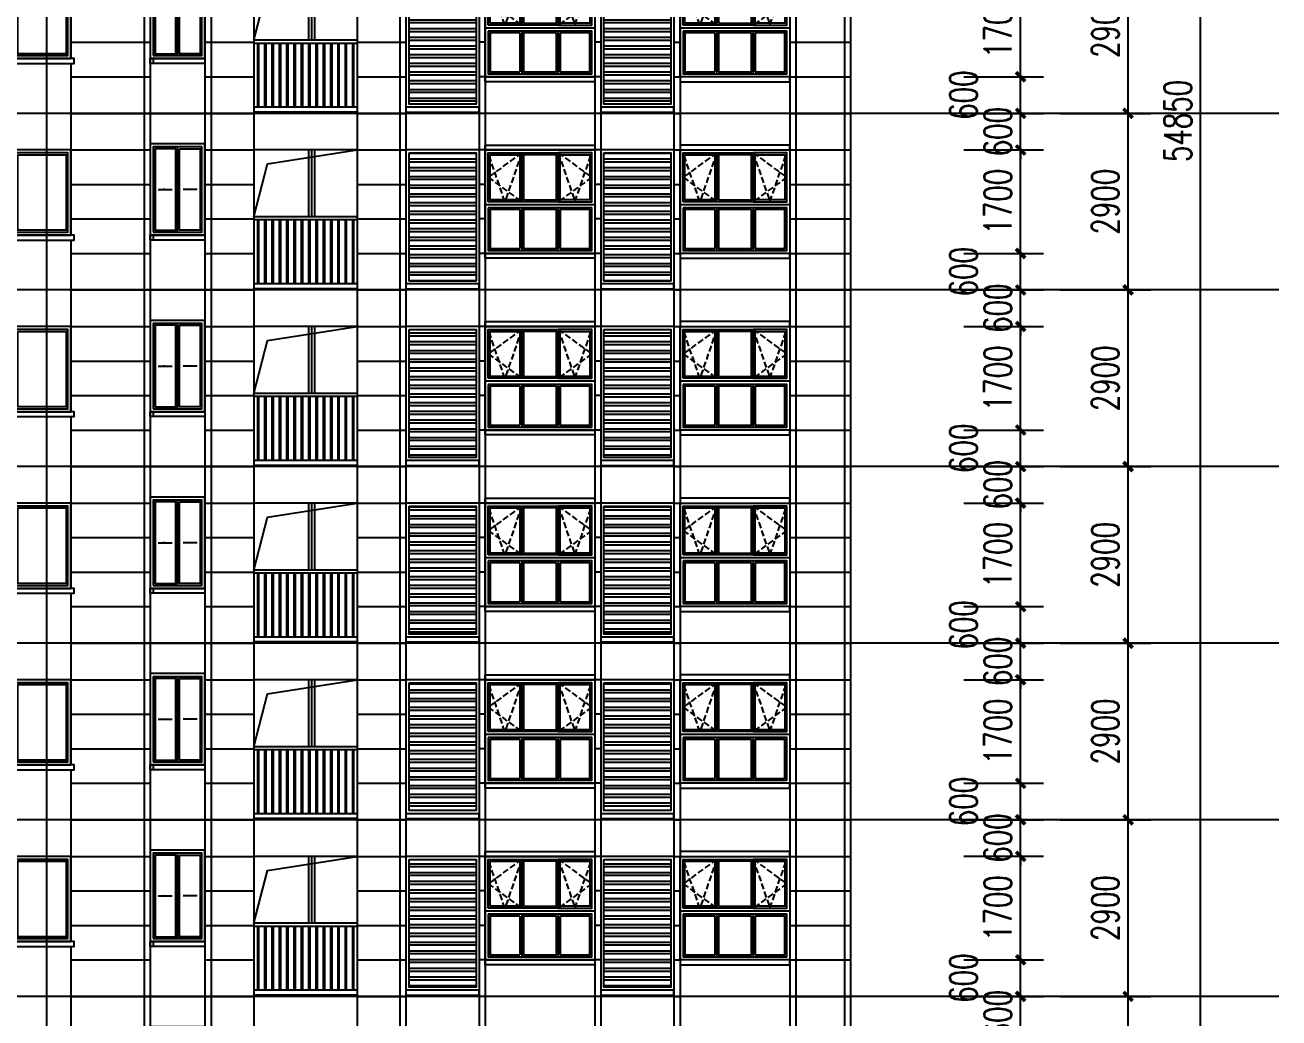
# Model space of a CAD drawing. Extents: x -59851 to 653804, y -249523 to 437614.
# Drawn here: x 483213 to 503797, y 377134 to 393438 of the extents above; entities that cross this region are included whole.
import ezdxf

# ---------------------------------------------------------------- set-up
doc = ezdxf.new("R2010")
doc.units = 0
doc.header["$LTSCALE"] = 1000
doc.header["$MEASUREMENT"] = 0
doc.linetypes.add('DASH', pattern=[0.35, 0.25, -0.1])
for name, color, linetype in [('A-材质分割线（横向）', 252, 'Continuous'), ('A-材质分割线（竖向）', 8, 'Continuous'), ('A-注释', 8, 'Continuous'), ('A-洞口', 105, 'Continuous'), ('A-示意', 8, 'Continuous'), ('A-第三道尺寸线', 105, 'Continuous'), ('DOTE', 16, 'Continuous'), ('ELE-0', 142, 'Continuous'), ('ELE-2', 31, 'Continuous'), ('ELE-3', 35, 'Continuous'), ('ELE-6', 8, 'Continuous'), ('PUB_DIM', 3, 'Continuous'), ('PUB_HATCH', 8, 'Continuous'), ('栏杆', 142, 'Continuous')]:
    doc.layers.add(name, color=color, linetype=linetype)
doc.styles.add('_TCH_DIM_T3', font='SIMPLEX.shx', dxfattribs={"width": 0.705882, "bigfont": 'GBCBIG.shx'})
doc.dimstyles.new('_TCH_ARCH&&150', dxfattribs={"dimtxt": 446.25, "dimasz": 150, "dimexe": 375, "dimexo": 450, "dimgap": 150, "dimtad": 1, "dimdec": 0, "dimzin": 0, "dimdsep": 46, "dimtxsty": '_TCH_DIM_T3', "dimblk": 'ARCHTICK', "dimcen": 0.09, "dimclrt": 7, "dimazin": 2, "dimtfac": 1, "dimtdec": 0, "dimtix": 1, "dimtmove": 2, "dimatfit": 3, "dimfxl": 0, "dimtolj": 1, "dimtzin": 0, "dimarcsym": 0})

# ---------------------------------------------------------------- blocks, each defined once
blk = doc.blocks.new('151400')
at = {"layer": 'A-示意', "linetype": 'DASH', "ltscale": 0.4}
for points in [[(426808, 377013), (426258, 376363), (426808, 375713)], [(426258, 377013), (426533, 375713), (426808, 377013)]]:
    blk.add_lwpolyline(points, dxfattribs=at)
at = {"layer": 'ELE-0'}
blk.add_line((426808, 375713), (426808, 377013), dxfattribs=at)
for points in [[(426208, 375663), (427708, 375663), (427708, 377063), (426208, 377063)], [(426258, 375713), (427658, 375713), (427658, 377013), (426258, 377013)], [(426778, 376983), (426288, 376983), (426288, 375743), (426778, 375743)], [(426838, 376983), (427628, 376983), (427628, 375743), (426838, 375743)]]:
    blk.add_lwpolyline(points, close=True, dxfattribs=at)
blk = doc.blocks.new('jfdjksjkjkjkjkkj')
at = {"layer": 'A-注释'}
for points in [[(429217, 363047), (429067, 363047), (429067, 363067)], [(429399, 363047), (429549, 363047), (429549, 363067)]]:
    blk.add_hatch(color=256, dxfattribs=at).paths.add_polyline_path(points)
for points in [[(428988, 363047), (429217, 363047)], [(429628, 363047), (429399, 363047)]]:
    blk.add_lwpolyline(points, dxfattribs=at)
at = {"layer": 'ELE-0'}
blk.add_line((429308, 362347), (429308, 363747), dxfattribs=at)
for points in [[(428858, 362297), (429758, 362297), (429758, 363797), (428858, 363797)], [(428908, 362347), (429708, 362347), (429708, 363747), (428908, 363747)], [(429278, 363717), (428938, 363717), (428938, 362377), (429278, 362377)], [(429338, 363717), (429678, 363717), (429678, 362377), (429338, 362377)]]:
    blk.add_lwpolyline(points, close=True, dxfattribs=at)
blk = doc.blocks.new('17001100')
for p, q in [((12192, 399579), (10492, 399579)), ((12192, 399529), (10492, 399529)), ((10834, 399529), (10602, 399529)), ((10855, 399529), (10834, 399529))]:
    blk.add_line(p, q)
for points in [[(10552, 399529), (10552, 398479)], [(10572, 399529), (10572, 398479)], [(10672, 399529), (10672, 398479)], [(10692, 399529), (10692, 398479)], [(10792, 399529), (10792, 398479)], [(10812, 399529), (10812, 398479)], [(10912, 399529), (10912, 398479)], [(10932, 399529), (10932, 398479)], [(11032, 399529), (11032, 398479)], [(11052, 399529), (11052, 398479)], [(11152, 399529), (11152, 398479)], [(11172, 399529), (11172, 398479)], [(11272, 399529), (11272, 398479)], [(11292, 399529), (11292, 398479)], [(11392, 399529), (11392, 398479)], [(11412, 399529), (11412, 398479)], [(11512, 399529), (11512, 398479)], [(11532, 399529), (11532, 398479)], [(11632, 399529), (11632, 398479)], [(11652, 399529), (11652, 398479)], [(11752, 399529), (11752, 398479)], [(11772, 399529), (11772, 398479)], [(11872, 399529), (11872, 398479)], [(11892, 399529), (11892, 398479)], [(11992, 399529), (11992, 398479)], [(12012, 399529), (12012, 398479)], [(12112, 399529), (12112, 398479)], [(12132, 399529), (12132, 398479)]]:
    blk.add_lwpolyline(points)
blk = doc.blocks.new('1718')
at = {"layer": 'A-示意', "linetype": 'DASH', "ltscale": 0.4}
for points in [[(443561, 363543), (443011, 363143), (443561, 362743)], [(443561, 363543), (443286, 362743), (443011, 363543)], [(444161, 363543), (444711, 363143), (444161, 362743)], [(444161, 363543), (444436, 362743), (444711, 363543)]]:
    blk.add_lwpolyline(points, dxfattribs=at)
at = {"layer": 'ELE-0'}
for p, q in [((443561, 363543), (443561, 362743)), ((444761, 363543), (444761, 361943)), ((444761, 362693), (442961, 362693)), ((443531, 362613), (443531, 361973)), ((443561, 362643), (443561, 361943)), ((444161, 362643), (444161, 361943)), ((444191, 362613), (444191, 361973))]:
    blk.add_line(p, q, dxfattribs=at)
for points in [[(442961, 361893), (442961, 363593), (444761, 363593), (444761, 361893), (442961, 361893)], [(443531, 362613), (443041, 362613), (443041, 361973), (443531, 361973)], [(444191, 361973), (444681, 361973), (444681, 362613), (444191, 362613)]]:
    blk.add_lwpolyline(points, dxfattribs=at)
for points in [[(443011, 362743), (443011, 363543), (444161, 363543), (444161, 362743)], [(444161, 362743), (444711, 362743), (444711, 363543), (444161, 363543)], [(443531, 362773), (443041, 362773), (443041, 363513), (443531, 363513)], [(443591, 362773), (444131, 362773), (444131, 363513), (443591, 363513)], [(444191, 363513), (444681, 363513), (444681, 362773), (444191, 362773)], [(443011, 362643), (443011, 361943), (444711, 361943), (444711, 362643)], [(444131, 362613), (443591, 362613), (443591, 361973), (444131, 361973)]]:
    blk.add_lwpolyline(points, close=True, dxfattribs=at)
blk = doc.blocks.new('nanssliman')
at = {"layer": 'PUB_HATCH'}
h = blk.add_hatch(dxfattribs=at)
h.set_pattern_fill('ANSI32', color=256, scale=30, angle=135)
h.set_pattern_definition([(180, (-3200, 0), (-1e-14, -142.875), []), (180, (-3247.63, 47.63), (-1e-14, -142.875), [])])
h.paths.add_polyline_path([(433108, 363647), (434208, 363647), (434208, 361547), (433108, 361547)])
h = blk.add_hatch(dxfattribs=at)
h.set_pattern_fill('ANSI32', color=256, scale=30, angle=135)
h.set_pattern_definition([(180, (0, 0), (-1e-14, -142.875), []), (180, (-47.63, 47.63), (-1e-14, -142.875), [])])
h.paths.add_polyline_path([(436308, 363647), (437408, 363647), (437408, 361547), (436308, 361547)])
at = {"layer": 'A-材质分割线（横向）'}
for p, q in [((427558, 363697), (428858, 363697)), ((429758, 363697), (430558, 363697)), ((427558, 363130), (428858, 363130)), ((429758, 363130), (430558, 363130)), ((427558, 362564), (428858, 362564)), ((429758, 362564), (430558, 362564)), ((427558, 361997), (428858, 361997)), ((429758, 361997), (430558, 361997)), ((427558, 361397), (430558, 361397))]:
    blk.add_line(p, q, dxfattribs=at)
for points in [[(432258, 363697), (433058, 363697)], [(434358, 363697), (434258, 363697)], [(436258, 363697), (436158, 363697)], [(437458, 363697), (437558, 363697)], [(439358, 363697), (440358, 363697)], [(432258, 363130), (433058, 363130)], [(434358, 363130), (434258, 363130)], [(436258, 363130), (436158, 363130)], [(437458, 363130), (437558, 363130)], [(439358, 363130), (440358, 363130)], [(432258, 362564), (433058, 362564)], [(434358, 362564), (434258, 362564)], [(436258, 362564), (436158, 362564)], [(437458, 362564), (437558, 362564)], [(439358, 362564), (440358, 362564)], [(432258, 361997), (433058, 361997)], [(434358, 361997), (434258, 361997)], [(436258, 361997), (436158, 361997)], [(437458, 361997), (437558, 361997)], [(439358, 361997), (440358, 361997)], [(432258, 361397), (433058, 361397)], [(434358, 361397), (434258, 361397)], [(436258, 361397), (436158, 361397)], [(437458, 361397), (437558, 361397)], [(439358, 361397), (440358, 361397)]]:
    blk.add_lwpolyline(points, dxfattribs=at)
at = {"layer": 'A-材质分割线（竖向）'}
for points in [[(427558, 364297), (427558, 363697)], [(427558, 362297), (427558, 362297)], [(427558, 362217), (427558, 361397)]]:
    blk.add_lwpolyline(points, dxfattribs=at)
at = {"layer": 'A-洞口'}
blk.add_lwpolyline([(430558, 362597), (430784, 363466), (432258, 363697)], dxfattribs=at)
at = {"layer": 'ELE-2'}
for points in [[(428858, 364297), (428858, 361397)], [(429758, 364297), (429758, 361397)], [(430558, 364297), (430558, 361397)], [(432258, 364297), (432258, 361397)], [(433058, 364297), (433058, 361397)], [(434258, 364297), (434258, 361397)], [(434358, 364297), (434358, 361397)], [(436158, 364297), (436158, 361997)], [(436258, 364297), (436258, 361397)], [(437458, 364297), (437458, 361397)], [(437558, 364297), (437558, 361397)], [(439358, 364297), (439358, 361397)], [(439458, 364297), (439458, 361397)], [(427558, 363697), (427558, 362297)], [(436158, 361917), (436158, 361397)]]:
    blk.add_lwpolyline(points, dxfattribs=at)
at = {"layer": 'ELE-3'}
for points in [[(440358, 364297), (440358, 361397)], [(429758, 363797), (428858, 363797)], [(432258, 363697), (430558, 363697)], [(434258, 363697), (433058, 363697)], [(437458, 363697), (436258, 363697)], [(429758, 362297), (428858, 362297)], [(428908, 362297), (428908, 362217)], [(432258, 361497), (430558, 361497)], [(432258, 361417), (430558, 361417)]]:
    blk.add_lwpolyline(points, dxfattribs=at)
for points in [[(434358, 363777), (436158, 363777), (436158, 363697), (434358, 363697)], [(439358, 363777), (437558, 363777), (437558, 363697), (439358, 363697)], [(426008, 362217), (427608, 362217), (427608, 362297), (426008, 362297)], [(428858, 362297), (429758, 362297), (429758, 362217), (428858, 362217)], [(434358, 361997), (436158, 361997), (436158, 361917), (434358, 361917)], [(439358, 361997), (437558, 361997), (437558, 361917), (439358, 361917)], [(434258, 361497), (433058, 361497), (433058, 361417), (434258, 361417)], [(437458, 361497), (436258, 361497), (436258, 361417), (437458, 361417)]]:
    blk.add_lwpolyline(points, close=True, dxfattribs=at)
at = {"layer": 'ELE-6'}
for points in [[(431458, 363697), (431458, 362597)], [(431508, 363697), (431508, 362597)], [(431558, 363697), (431558, 362597)]]:
    blk.add_lwpolyline(points, dxfattribs=at)
at = {"layer": 'PUB_HATCH'}
for points in [[(433108, 363647), (434208, 363647), (434208, 361547), (433108, 361547)], [(436308, 363647), (437408, 363647), (437408, 361547), (436308, 361547)]]:
    blk.add_lwpolyline(points, close=True, dxfattribs=at)
at = {"layer": 'ELE-0'}
for name, p in [('jfdjksjkjkjkjkkj', (0, 0)), ('151400', (-150, -13366)), ('1718', (-8603, 104)), ('1718', (-5403, 104))]:
    blk.add_blockref(name, p, dxfattribs=at)
at = {"layer": '栏杆'}
blk.add_blockref('17001100', (420066, -36982), dxfattribs=at)
blk = doc.blocks.new('_ArchTick')
at = {"color": 0, "linetype": 'ByBlock', "const_width": 0.4}
blk.add_lwpolyline([(-0.5, -0.5), (0.5, 0.5)], dxfattribs=at)
blk = doc.blocks.new('*D3803')
at = {"layer": 'Defpoints', "color": 0, "transparency": 16777216}
for p in [(500911, 419288), (502510, 419288), (500911, 364438)]:
    blk.add_point(p, dxfattribs=at)
at = {"layer": 'PUB_DIM', "color": 0, "lineweight": -2, "transparency": 16777216}
for p, q in [((501361, 419288), (502885, 419288)), ((502510, 364438), (502510, 419288)), ((501361, 364438), (502885, 364438))]:
    blk.add_line(p, q, dxfattribs=at)
at = {"layer": 'PUB_DIM', "color": 0, "lineweight": -2, "transparency": 16777216, "xscale": 150, "yscale": 150, "zscale": 150}
for p, rotation in [((502510, 419288), 90), ((502510, 364438), 270)]:
    blk.add_blockref('_ArchTick', p, dxfattribs=dict(at, rotation=rotation))
at = {"layer": 'PUB_DIM', "color": 7, "transparency": 16777216, "insert": (502137, 391863), "char_height": 446.2, "attachment_point": 5, "rotation": 90, "style": '_TCH_DIM_T3'}
blk.add_mtext('\\A1;54850', dxfattribs=at)
blk = doc.blocks.new('*D3813')
at = {"layer": 'Defpoints', "color": 0, "transparency": 16777216}
for p in [(499748, 394888), (501321, 394888), (499748, 391988)]:
    blk.add_point(p, dxfattribs=at)
at = {"layer": 'PUB_DIM', "color": 0, "lineweight": -2, "transparency": 16777216}
for p, q in [((500198, 394888), (501696, 394888)), ((501321, 391988), (501321, 394888)), ((500198, 391988), (501696, 391988))]:
    blk.add_line(p, q, dxfattribs=at)
at = {"layer": 'PUB_DIM', "color": 0, "lineweight": -2, "transparency": 16777216, "xscale": 150, "yscale": 150, "zscale": 150}
for p, rotation in [((501321, 394888), 90), ((501321, 391988), 270)]:
    blk.add_blockref('_ArchTick', p, dxfattribs=dict(at, rotation=rotation))
at = {"layer": 'PUB_DIM', "color": 7, "transparency": 16777216, "insert": (500948, 393438), "char_height": 446.2, "attachment_point": 5, "rotation": 90, "style": '_TCH_DIM_T3'}
blk.add_mtext('\\A1;2900', dxfattribs=at)
blk = doc.blocks.new('*D3814')
at = {"layer": 'Defpoints', "color": 0, "transparency": 16777216}
for p in [(499748, 391988), (501321, 391988), (499748, 389088)]:
    blk.add_point(p, dxfattribs=at)
at = {"layer": 'PUB_DIM', "color": 0, "lineweight": -2, "transparency": 16777216}
for p, q in [((500198, 391988), (501696, 391988)), ((501321, 389088), (501321, 391988)), ((500198, 389088), (501696, 389088))]:
    blk.add_line(p, q, dxfattribs=at)
at = {"layer": 'PUB_DIM', "color": 0, "lineweight": -2, "transparency": 16777216, "xscale": 150, "yscale": 150, "zscale": 150}
for p, rotation in [((501321, 391988), 90), ((501321, 389088), 270)]:
    blk.add_blockref('_ArchTick', p, dxfattribs=dict(at, rotation=rotation))
at = {"layer": 'PUB_DIM', "color": 7, "transparency": 16777216, "insert": (500948, 390538), "char_height": 446.2, "attachment_point": 5, "rotation": 90, "style": '_TCH_DIM_T3'}
blk.add_mtext('\\A1;2900', dxfattribs=at)
blk = doc.blocks.new('*D3815')
at = {"layer": 'Defpoints', "color": 0, "transparency": 16777216}
for p in [(499748, 389088), (501321, 389088), (499748, 386188)]:
    blk.add_point(p, dxfattribs=at)
at = {"layer": 'PUB_DIM', "color": 0, "lineweight": -2, "transparency": 16777216}
for p, q in [((500198, 389088), (501696, 389088)), ((501321, 386188), (501321, 389088)), ((500198, 386188), (501696, 386188))]:
    blk.add_line(p, q, dxfattribs=at)
at = {"layer": 'PUB_DIM', "color": 0, "lineweight": -2, "transparency": 16777216, "xscale": 150, "yscale": 150, "zscale": 150}
for p, rotation in [((501321, 389088), 90), ((501321, 386188), 270)]:
    blk.add_blockref('_ArchTick', p, dxfattribs=dict(at, rotation=rotation))
at = {"layer": 'PUB_DIM', "color": 7, "transparency": 16777216, "insert": (500948, 387638), "char_height": 446.2, "attachment_point": 5, "rotation": 90, "style": '_TCH_DIM_T3'}
blk.add_mtext('\\A1;2900', dxfattribs=at)
blk = doc.blocks.new('*D3816')
at = {"layer": 'Defpoints', "color": 0, "transparency": 16777216}
for p in [(499748, 386188), (501321, 386188), (499748, 383288)]:
    blk.add_point(p, dxfattribs=at)
at = {"layer": 'PUB_DIM', "color": 0, "lineweight": -2, "transparency": 16777216}
for p, q in [((500198, 386188), (501696, 386188)), ((501321, 383288), (501321, 386188)), ((500198, 383288), (501696, 383288))]:
    blk.add_line(p, q, dxfattribs=at)
at = {"layer": 'PUB_DIM', "color": 0, "lineweight": -2, "transparency": 16777216, "xscale": 150, "yscale": 150, "zscale": 150}
for p, rotation in [((501321, 386188), 90), ((501321, 383288), 270)]:
    blk.add_blockref('_ArchTick', p, dxfattribs=dict(at, rotation=rotation))
at = {"layer": 'PUB_DIM', "color": 7, "transparency": 16777216, "insert": (500948, 384738), "char_height": 446.2, "attachment_point": 5, "rotation": 90, "style": '_TCH_DIM_T3'}
blk.add_mtext('\\A1;2900', dxfattribs=at)
blk = doc.blocks.new('*D3817')
at = {"layer": 'Defpoints', "color": 0, "transparency": 16777216}
for p in [(499748, 383288), (501321, 383288), (499748, 380388)]:
    blk.add_point(p, dxfattribs=at)
at = {"layer": 'PUB_DIM', "color": 0, "lineweight": -2, "transparency": 16777216}
for p, q in [((500198, 383288), (501696, 383288)), ((501321, 380388), (501321, 383288)), ((500198, 380388), (501696, 380388))]:
    blk.add_line(p, q, dxfattribs=at)
at = {"layer": 'PUB_DIM', "color": 0, "lineweight": -2, "transparency": 16777216, "xscale": 150, "yscale": 150, "zscale": 150}
for p, rotation in [((501321, 383288), 90), ((501321, 380388), 270)]:
    blk.add_blockref('_ArchTick', p, dxfattribs=dict(at, rotation=rotation))
at = {"layer": 'PUB_DIM', "color": 7, "transparency": 16777216, "insert": (500948, 381838), "char_height": 446.2, "attachment_point": 5, "rotation": 90, "style": '_TCH_DIM_T3'}
blk.add_mtext('\\A1;2900', dxfattribs=at)
blk = doc.blocks.new('*D3818')
at = {"layer": 'Defpoints', "color": 0, "transparency": 16777216}
for p in [(499748, 380388), (501321, 380388), (499748, 377488)]:
    blk.add_point(p, dxfattribs=at)
at = {"layer": 'PUB_DIM', "color": 0, "lineweight": -2, "transparency": 16777216}
for p, q in [((500198, 380388), (501696, 380388)), ((501321, 377488), (501321, 380388)), ((500198, 377488), (501696, 377488))]:
    blk.add_line(p, q, dxfattribs=at)
at = {"layer": 'PUB_DIM', "color": 0, "lineweight": -2, "transparency": 16777216, "xscale": 150, "yscale": 150, "zscale": 150}
for p, rotation in [((501321, 380388), 90), ((501321, 377488), 270)]:
    blk.add_blockref('_ArchTick', p, dxfattribs=dict(at, rotation=rotation))
at = {"layer": 'PUB_DIM', "color": 7, "transparency": 16777216, "insert": (500948, 378938), "char_height": 446.2, "attachment_point": 5, "rotation": 90, "style": '_TCH_DIM_T3'}
blk.add_mtext('\\A1;2900', dxfattribs=at)
blk = doc.blocks.new('*D3819')
at = {"layer": 'Defpoints', "color": 0, "transparency": 16777216}
for p in [(499748, 377488), (501321, 377488), (499748, 374588)]:
    blk.add_point(p, dxfattribs=at)
at = {"layer": 'PUB_DIM', "color": 0, "lineweight": -2, "transparency": 16777216}
for p, q in [((500198, 377488), (501696, 377488)), ((501321, 374588), (501321, 377488)), ((500198, 374588), (501696, 374588))]:
    blk.add_line(p, q, dxfattribs=at)
at = {"layer": 'PUB_DIM', "color": 0, "lineweight": -2, "transparency": 16777216, "xscale": 150, "yscale": 150, "zscale": 150}
for p, rotation in [((501321, 377488), 90), ((501321, 374588), 270)]:
    blk.add_blockref('_ArchTick', p, dxfattribs=dict(at, rotation=rotation))
at = {"layer": 'PUB_DIM', "color": 7, "transparency": 16777216, "insert": (500948, 376038), "char_height": 446.2, "attachment_point": 5, "rotation": 90, "style": '_TCH_DIM_T3'}
blk.add_mtext('\\A1;2900', dxfattribs=at)
blk = doc.blocks.new('*D3835')
at = {"layer": 'A-第三道尺寸线', "color": 0, "lineweight": -2, "transparency": 16777216}
for p, q in [((499557, 377488), (499557, 377638)), ((498622, 377488), (499932, 377488)), ((499557, 376888), (499557, 377488)), ((498622, 376888), (499932, 376888)), ((499557, 376888), (499557, 376738))]:
    blk.add_line(p, q, dxfattribs=at)
at = {"layer": 'Defpoints', "color": 0, "transparency": 16777216}
for p in [(498172, 377488), (499557, 377488), (498172, 376888)]:
    blk.add_point(p, dxfattribs=at)
at = {"layer": 'A-第三道尺寸线', "color": 0, "lineweight": -2, "transparency": 16777216, "xscale": 150, "yscale": 150, "zscale": 150}
for p, rotation in [((499557, 377488), 270), ((499557, 376888), 90)]:
    blk.add_blockref('_ArchTick', p, dxfattribs=dict(at, rotation=rotation))
at = {"layer": 'A-第三道尺寸线', "color": 7, "transparency": 16777216, "insert": (499183, 377188), "char_height": 446.2, "attachment_point": 5, "rotation": 90, "style": '_TCH_DIM_T3'}
blk.add_mtext('\\A1;600', dxfattribs=at)
blk = doc.blocks.new('*D3836')
at = {"layer": 'A-第三道尺寸线', "color": 0, "lineweight": -2, "transparency": 16777216}
for p, q in [((498622, 378088), (499932, 378088)), ((499557, 377488), (499557, 378088)), ((498622, 377488), (499932, 377488))]:
    blk.add_line(p, q, dxfattribs=at)
at = {"layer": 'Defpoints', "color": 0, "transparency": 16777216}
for p in [(498172, 378088), (499557, 378088), (498172, 377488)]:
    blk.add_point(p, dxfattribs=at)
at = {"layer": 'A-第三道尺寸线', "color": 0, "lineweight": -2, "transparency": 16777216, "xscale": 150, "yscale": 150, "zscale": 150}
for p, rotation in [((499557, 378088), 90), ((499557, 377488), 270)]:
    blk.add_blockref('_ArchTick', p, dxfattribs=dict(at, rotation=rotation))
at = {"layer": 'A-第三道尺寸线', "color": 7, "transparency": 16777216, "insert": (498619, 377788), "char_height": 446.2, "attachment_point": 5, "rotation": 90, "style": '_TCH_DIM_T3'}
blk.add_mtext('\\A1;600', dxfattribs=at)
blk = doc.blocks.new('*D3837')
at = {"layer": 'A-第三道尺寸线', "color": 0, "lineweight": -2, "transparency": 16777216}
for p, q in [((498622, 379788), (499932, 379788)), ((499557, 378088), (499557, 379788)), ((498622, 378088), (499932, 378088))]:
    blk.add_line(p, q, dxfattribs=at)
at = {"layer": 'Defpoints', "color": 0, "transparency": 16777216}
for p in [(498172, 379788), (499557, 379788), (498172, 378088)]:
    blk.add_point(p, dxfattribs=at)
at = {"layer": 'A-第三道尺寸线', "color": 0, "lineweight": -2, "transparency": 16777216, "xscale": 150, "yscale": 150, "zscale": 150}
for p, rotation in [((499557, 379788), 90), ((499557, 378088), 270)]:
    blk.add_blockref('_ArchTick', p, dxfattribs=dict(at, rotation=rotation))
at = {"layer": 'A-第三道尺寸线', "color": 7, "transparency": 16777216, "insert": (499183, 378938), "char_height": 446.2, "attachment_point": 5, "rotation": 90, "style": '_TCH_DIM_T3'}
blk.add_mtext('\\A1;1700', dxfattribs=at)
blk = doc.blocks.new('*D3838')
at = {"layer": 'A-第三道尺寸线', "color": 0, "lineweight": -2, "transparency": 16777216}
for p, q in [((499557, 380388), (499557, 380538)), ((498622, 380388), (499932, 380388)), ((499557, 379788), (499557, 380388)), ((498622, 379788), (499932, 379788)), ((499557, 379788), (499557, 379638))]:
    blk.add_line(p, q, dxfattribs=at)
at = {"layer": 'Defpoints', "color": 0, "transparency": 16777216}
for p in [(498172, 380388), (499557, 380388), (498172, 379788)]:
    blk.add_point(p, dxfattribs=at)
at = {"layer": 'A-第三道尺寸线', "color": 0, "lineweight": -2, "transparency": 16777216, "xscale": 150, "yscale": 150, "zscale": 150}
for p, rotation in [((499557, 380388), 270), ((499557, 379788), 90)]:
    blk.add_blockref('_ArchTick', p, dxfattribs=dict(at, rotation=rotation))
at = {"layer": 'A-第三道尺寸线', "color": 7, "transparency": 16777216, "insert": (499183, 380088), "char_height": 446.2, "attachment_point": 5, "rotation": 90, "style": '_TCH_DIM_T3'}
blk.add_mtext('\\A1;600', dxfattribs=at)
blk = doc.blocks.new('*D3839')
at = {"layer": 'A-第三道尺寸线', "color": 0, "lineweight": -2, "transparency": 16777216}
for p, q in [((498622, 380988), (499932, 380988)), ((499557, 380388), (499557, 380988)), ((498622, 380388), (499932, 380388))]:
    blk.add_line(p, q, dxfattribs=at)
at = {"layer": 'Defpoints', "color": 0, "transparency": 16777216}
for p in [(498172, 380988), (499557, 380988), (498172, 380388)]:
    blk.add_point(p, dxfattribs=at)
at = {"layer": 'A-第三道尺寸线', "color": 0, "lineweight": -2, "transparency": 16777216, "xscale": 150, "yscale": 150, "zscale": 150}
for p, rotation in [((499557, 380988), 90), ((499557, 380388), 270)]:
    blk.add_blockref('_ArchTick', p, dxfattribs=dict(at, rotation=rotation))
at = {"layer": 'A-第三道尺寸线', "color": 7, "transparency": 16777216, "insert": (498619, 380688), "char_height": 446.2, "attachment_point": 5, "rotation": 90, "style": '_TCH_DIM_T3'}
blk.add_mtext('\\A1;600', dxfattribs=at)
blk = doc.blocks.new('*D3840')
at = {"layer": 'A-第三道尺寸线', "color": 0, "lineweight": -2, "transparency": 16777216}
for p, q in [((498622, 382688), (499932, 382688)), ((499557, 380988), (499557, 382688)), ((498622, 380988), (499932, 380988))]:
    blk.add_line(p, q, dxfattribs=at)
at = {"layer": 'Defpoints', "color": 0, "transparency": 16777216}
for p in [(498172, 382688), (499557, 382688), (498172, 380988)]:
    blk.add_point(p, dxfattribs=at)
at = {"layer": 'A-第三道尺寸线', "color": 0, "lineweight": -2, "transparency": 16777216, "xscale": 150, "yscale": 150, "zscale": 150}
for p, rotation in [((499557, 382688), 90), ((499557, 380988), 270)]:
    blk.add_blockref('_ArchTick', p, dxfattribs=dict(at, rotation=rotation))
at = {"layer": 'A-第三道尺寸线', "color": 7, "transparency": 16777216, "insert": (499183, 381838), "char_height": 446.2, "attachment_point": 5, "rotation": 90, "style": '_TCH_DIM_T3'}
blk.add_mtext('\\A1;1700', dxfattribs=at)
blk = doc.blocks.new('*D3841')
at = {"layer": 'A-第三道尺寸线', "color": 0, "lineweight": -2, "transparency": 16777216}
for p, q in [((498622, 383288), (499932, 383288)), ((499557, 383288), (499557, 383438)), ((499557, 382688), (499557, 383288)), ((498622, 382688), (499932, 382688)), ((499557, 382688), (499557, 382538))]:
    blk.add_line(p, q, dxfattribs=at)
at = {"layer": 'Defpoints', "color": 0, "transparency": 16777216}
for p in [(498172, 383288), (499557, 383288), (498172, 382688)]:
    blk.add_point(p, dxfattribs=at)
at = {"layer": 'A-第三道尺寸线', "color": 0, "lineweight": -2, "transparency": 16777216, "xscale": 150, "yscale": 150, "zscale": 150}
for p, rotation in [((499557, 383288), 270), ((499557, 382688), 90)]:
    blk.add_blockref('_ArchTick', p, dxfattribs=dict(at, rotation=rotation))
at = {"layer": 'A-第三道尺寸线', "color": 7, "transparency": 16777216, "insert": (499183, 382988), "char_height": 446.2, "attachment_point": 5, "rotation": 90, "style": '_TCH_DIM_T3'}
blk.add_mtext('\\A1;600', dxfattribs=at)
blk = doc.blocks.new('*D3842')
at = {"layer": 'A-第三道尺寸线', "color": 0, "lineweight": -2, "transparency": 16777216}
for p, q in [((498622, 383888), (499932, 383888)), ((499557, 383288), (499557, 383888)), ((498622, 383288), (499932, 383288))]:
    blk.add_line(p, q, dxfattribs=at)
at = {"layer": 'Defpoints', "color": 0, "transparency": 16777216}
for p in [(498172, 383888), (499557, 383888), (498172, 383288)]:
    blk.add_point(p, dxfattribs=at)
at = {"layer": 'A-第三道尺寸线', "color": 0, "lineweight": -2, "transparency": 16777216, "xscale": 150, "yscale": 150, "zscale": 150}
for p, rotation in [((499557, 383888), 90), ((499557, 383288), 270)]:
    blk.add_blockref('_ArchTick', p, dxfattribs=dict(at, rotation=rotation))
at = {"layer": 'A-第三道尺寸线', "color": 7, "transparency": 16777216, "insert": (498619, 383588), "char_height": 446.2, "attachment_point": 5, "rotation": 90, "style": '_TCH_DIM_T3'}
blk.add_mtext('\\A1;600', dxfattribs=at)
blk = doc.blocks.new('*D3843')
at = {"layer": 'A-第三道尺寸线', "color": 0, "lineweight": -2, "transparency": 16777216}
for p, q in [((498622, 385588), (499932, 385588)), ((499557, 383888), (499557, 385588)), ((498622, 383888), (499932, 383888))]:
    blk.add_line(p, q, dxfattribs=at)
at = {"layer": 'Defpoints', "color": 0, "transparency": 16777216}
for p in [(498172, 385588), (499557, 385588), (498172, 383888)]:
    blk.add_point(p, dxfattribs=at)
at = {"layer": 'A-第三道尺寸线', "color": 0, "lineweight": -2, "transparency": 16777216, "xscale": 150, "yscale": 150, "zscale": 150}
for p, rotation in [((499557, 385588), 90), ((499557, 383888), 270)]:
    blk.add_blockref('_ArchTick', p, dxfattribs=dict(at, rotation=rotation))
at = {"layer": 'A-第三道尺寸线', "color": 7, "transparency": 16777216, "insert": (499183, 384738), "char_height": 446.2, "attachment_point": 5, "rotation": 90, "style": '_TCH_DIM_T3'}
blk.add_mtext('\\A1;1700', dxfattribs=at)
blk = doc.blocks.new('*D3844')
at = {"layer": 'A-第三道尺寸线', "color": 0, "lineweight": -2, "transparency": 16777216}
for p, q in [((498622, 386188), (499932, 386188)), ((499557, 386188), (499557, 386338)), ((499557, 385588), (499557, 386188)), ((498622, 385588), (499932, 385588)), ((499557, 385588), (499557, 385438))]:
    blk.add_line(p, q, dxfattribs=at)
at = {"layer": 'Defpoints', "color": 0, "transparency": 16777216}
for p in [(498172, 386188), (499557, 386188), (498172, 385588)]:
    blk.add_point(p, dxfattribs=at)
at = {"layer": 'A-第三道尺寸线', "color": 0, "lineweight": -2, "transparency": 16777216, "xscale": 150, "yscale": 150, "zscale": 150}
for p, rotation in [((499557, 386188), 270), ((499557, 385588), 90)]:
    blk.add_blockref('_ArchTick', p, dxfattribs=dict(at, rotation=rotation))
at = {"layer": 'A-第三道尺寸线', "color": 7, "transparency": 16777216, "insert": (499183, 385888), "char_height": 446.2, "attachment_point": 5, "rotation": 90, "style": '_TCH_DIM_T3'}
blk.add_mtext('\\A1;600', dxfattribs=at)
blk = doc.blocks.new('*D3845')
at = {"layer": 'A-第三道尺寸线', "color": 0, "lineweight": -2, "transparency": 16777216}
for p, q in [((498622, 386788), (499932, 386788)), ((499557, 386188), (499557, 386788)), ((498622, 386188), (499932, 386188))]:
    blk.add_line(p, q, dxfattribs=at)
at = {"layer": 'Defpoints', "color": 0, "transparency": 16777216}
for p in [(498172, 386788), (499557, 386788), (498172, 386188)]:
    blk.add_point(p, dxfattribs=at)
at = {"layer": 'A-第三道尺寸线', "color": 0, "lineweight": -2, "transparency": 16777216, "xscale": 150, "yscale": 150, "zscale": 150}
for p, rotation in [((499557, 386788), 90), ((499557, 386188), 270)]:
    blk.add_blockref('_ArchTick', p, dxfattribs=dict(at, rotation=rotation))
at = {"layer": 'A-第三道尺寸线', "color": 7, "transparency": 16777216, "insert": (498619, 386488), "char_height": 446.2, "attachment_point": 5, "rotation": 90, "style": '_TCH_DIM_T3'}
blk.add_mtext('\\A1;600', dxfattribs=at)
blk = doc.blocks.new('*D3846')
at = {"layer": 'A-第三道尺寸线', "color": 0, "lineweight": -2, "transparency": 16777216}
for p, q in [((498622, 388488), (499932, 388488)), ((499557, 386788), (499557, 388488)), ((498622, 386788), (499932, 386788))]:
    blk.add_line(p, q, dxfattribs=at)
at = {"layer": 'Defpoints', "color": 0, "transparency": 16777216}
for p in [(498172, 388488), (499557, 388488), (498172, 386788)]:
    blk.add_point(p, dxfattribs=at)
at = {"layer": 'A-第三道尺寸线', "color": 0, "lineweight": -2, "transparency": 16777216, "xscale": 150, "yscale": 150, "zscale": 150}
for p, rotation in [((499557, 388488), 90), ((499557, 386788), 270)]:
    blk.add_blockref('_ArchTick', p, dxfattribs=dict(at, rotation=rotation))
at = {"layer": 'A-第三道尺寸线', "color": 7, "transparency": 16777216, "insert": (499183, 387638), "char_height": 446.2, "attachment_point": 5, "rotation": 90, "style": '_TCH_DIM_T3'}
blk.add_mtext('\\A1;1700', dxfattribs=at)
blk = doc.blocks.new('*D3847')
at = {"layer": 'A-第三道尺寸线', "color": 0, "lineweight": -2, "transparency": 16777216}
for p, q in [((498622, 389088), (499932, 389088)), ((499557, 389088), (499557, 389238)), ((499557, 388488), (499557, 389088)), ((498622, 388488), (499932, 388488)), ((499557, 388488), (499557, 388338))]:
    blk.add_line(p, q, dxfattribs=at)
at = {"layer": 'Defpoints', "color": 0, "transparency": 16777216}
for p in [(498172, 389088), (499557, 389088), (498172, 388488)]:
    blk.add_point(p, dxfattribs=at)
at = {"layer": 'A-第三道尺寸线', "color": 0, "lineweight": -2, "transparency": 16777216, "xscale": 150, "yscale": 150, "zscale": 150}
for p, rotation in [((499557, 389088), 270), ((499557, 388488), 90)]:
    blk.add_blockref('_ArchTick', p, dxfattribs=dict(at, rotation=rotation))
at = {"layer": 'A-第三道尺寸线', "color": 7, "transparency": 16777216, "insert": (499183, 388788), "char_height": 446.2, "attachment_point": 5, "rotation": 90, "style": '_TCH_DIM_T3'}
blk.add_mtext('\\A1;600', dxfattribs=at)
blk = doc.blocks.new('*D3848')
at = {"layer": 'A-第三道尺寸线', "color": 0, "lineweight": -2, "transparency": 16777216}
for p, q in [((498622, 389688), (499932, 389688)), ((499557, 389088), (499557, 389688)), ((498622, 389088), (499932, 389088))]:
    blk.add_line(p, q, dxfattribs=at)
at = {"layer": 'Defpoints', "color": 0, "transparency": 16777216}
for p in [(498172, 389688), (499557, 389688), (498172, 389088)]:
    blk.add_point(p, dxfattribs=at)
at = {"layer": 'A-第三道尺寸线', "color": 0, "lineweight": -2, "transparency": 16777216, "xscale": 150, "yscale": 150, "zscale": 150}
for p, rotation in [((499557, 389688), 90), ((499557, 389088), 270)]:
    blk.add_blockref('_ArchTick', p, dxfattribs=dict(at, rotation=rotation))
at = {"layer": 'A-第三道尺寸线', "color": 7, "transparency": 16777216, "insert": (498619, 389388), "char_height": 446.2, "attachment_point": 5, "rotation": 90, "style": '_TCH_DIM_T3'}
blk.add_mtext('\\A1;600', dxfattribs=at)
blk = doc.blocks.new('*D3849')
at = {"layer": 'A-第三道尺寸线', "color": 0, "lineweight": -2, "transparency": 16777216}
for p, q in [((498622, 391388), (499932, 391388)), ((499557, 389688), (499557, 391388)), ((498622, 389688), (499932, 389688))]:
    blk.add_line(p, q, dxfattribs=at)
at = {"layer": 'Defpoints', "color": 0, "transparency": 16777216}
for p in [(498172, 391388), (499557, 391388), (498172, 389688)]:
    blk.add_point(p, dxfattribs=at)
at = {"layer": 'A-第三道尺寸线', "color": 0, "lineweight": -2, "transparency": 16777216, "xscale": 150, "yscale": 150, "zscale": 150}
for p, rotation in [((499557, 391388), 90), ((499557, 389688), 270)]:
    blk.add_blockref('_ArchTick', p, dxfattribs=dict(at, rotation=rotation))
at = {"layer": 'A-第三道尺寸线', "color": 7, "transparency": 16777216, "insert": (499183, 390538), "char_height": 446.2, "attachment_point": 5, "rotation": 90, "style": '_TCH_DIM_T3'}
blk.add_mtext('\\A1;1700', dxfattribs=at)
blk = doc.blocks.new('*D3850')
at = {"layer": 'A-第三道尺寸线', "color": 0, "lineweight": -2, "transparency": 16777216}
for p, q in [((499557, 391988), (499557, 392138)), ((498622, 391988), (499932, 391988)), ((499557, 391388), (499557, 391988)), ((498622, 391388), (499932, 391388)), ((499557, 391388), (499557, 391238))]:
    blk.add_line(p, q, dxfattribs=at)
at = {"layer": 'Defpoints', "color": 0, "transparency": 16777216}
for p in [(498172, 391988), (499557, 391988), (498172, 391388)]:
    blk.add_point(p, dxfattribs=at)
at = {"layer": 'A-第三道尺寸线', "color": 0, "lineweight": -2, "transparency": 16777216, "xscale": 150, "yscale": 150, "zscale": 150}
for p, rotation in [((499557, 391988), 270), ((499557, 391388), 90)]:
    blk.add_blockref('_ArchTick', p, dxfattribs=dict(at, rotation=rotation))
at = {"layer": 'A-第三道尺寸线', "color": 7, "transparency": 16777216, "insert": (499183, 391688), "char_height": 446.2, "attachment_point": 5, "rotation": 90, "style": '_TCH_DIM_T3'}
blk.add_mtext('\\A1;600', dxfattribs=at)
blk = doc.blocks.new('*D3851')
at = {"layer": 'A-第三道尺寸线', "color": 0, "lineweight": -2, "transparency": 16777216}
for p, q in [((498622, 392588), (499932, 392588)), ((499557, 391988), (499557, 392588)), ((498622, 391988), (499932, 391988))]:
    blk.add_line(p, q, dxfattribs=at)
at = {"layer": 'Defpoints', "color": 0, "transparency": 16777216}
for p in [(498172, 392588), (499557, 392588), (498172, 391988)]:
    blk.add_point(p, dxfattribs=at)
at = {"layer": 'A-第三道尺寸线', "color": 0, "lineweight": -2, "transparency": 16777216, "xscale": 150, "yscale": 150, "zscale": 150}
for p, rotation in [((499557, 392588), 90), ((499557, 391988), 270)]:
    blk.add_blockref('_ArchTick', p, dxfattribs=dict(at, rotation=rotation))
at = {"layer": 'A-第三道尺寸线', "color": 7, "transparency": 16777216, "insert": (498619, 392288), "char_height": 446.2, "attachment_point": 5, "rotation": 90, "style": '_TCH_DIM_T3'}
blk.add_mtext('\\A1;600', dxfattribs=at)
blk = doc.blocks.new('*D3852')
at = {"layer": 'A-第三道尺寸线', "color": 0, "lineweight": -2, "transparency": 16777216}
for p, q in [((498622, 394288), (499932, 394288)), ((499557, 392588), (499557, 394288)), ((498622, 392588), (499932, 392588))]:
    blk.add_line(p, q, dxfattribs=at)
at = {"layer": 'Defpoints', "color": 0, "transparency": 16777216}
for p in [(498172, 394288), (499557, 394288), (498172, 392588)]:
    blk.add_point(p, dxfattribs=at)
at = {"layer": 'A-第三道尺寸线', "color": 0, "lineweight": -2, "transparency": 16777216, "xscale": 150, "yscale": 150, "zscale": 150}
for p, rotation in [((499557, 394288), 90), ((499557, 392588), 270)]:
    blk.add_blockref('_ArchTick', p, dxfattribs=dict(at, rotation=rotation))
at = {"layer": 'A-第三道尺寸线', "color": 7, "transparency": 16777216, "insert": (499183, 393438), "char_height": 446.2, "attachment_point": 5, "rotation": 90, "style": '_TCH_DIM_T3'}
blk.add_mtext('\\A1;1700', dxfattribs=at)

msp = doc.modelspace()

# ---------------------------------------------------------------- linework, layer by layer
at = {"layer": 'DOTE'}
for p, q in [((483566.5, 423848.2), (483566.5, 363523.9)), ((485166.5, 423848.2), (485166.5, 363523.9)), ((486266.5, 423848.2), (486266.5, 363523.9)), ((496666.5, 423848.2), (496666.5, 363523.9)), ((489366.5, 423287.8), (489366.5, 363523.9)), ((503797.4, 391987.8), (465417.9, 391987.8)), ((503797.4, 389087.8), (465417.9, 389087.8)), ((503797.4, 386187.8), (465417.9, 386187.8)), ((503797.4, 383287.8), (465417.9, 383287.8)), ((503797.4, 380387.8), (465417.9, 380387.8)), ((503797.4, 377487.8), (465417.9, 377487.8))]:
    msp.add_line(p, q, dxfattribs=at)

# ---------------------------------------------------------------- block references
for p in [(56408.3, 30590.8), (56408.3, 27690.8), (56408.3, 24790.8), (56408.3, 21890.8), (56408.3, 18990.8), (56408.3, 16090.8), (56408.3, 13190.8)]:
    msp.add_blockref('nanssliman', p)

# ---------------------------------------------------------------- dimensions: what is measured, and where the dimension line sits
at = {"layer": 'A-第三道尺寸线'}
for p1, p2, picture, middle in [((498172.5, 392587.8), (498172.5, 394287.8), '*D3852', (499183.4, 393437.8)), ((498172.5, 391387.8), (498172.5, 391987.8), '*D3850', (499183.4, 391687.8)), ((498172.5, 389687.8), (498172.5, 391387.8), '*D3849', (499183.4, 390537.8)), ((498172.5, 388487.8), (498172.5, 389087.8), '*D3847', (499183.4, 388787.8)), ((498172.5, 386787.8), (498172.5, 388487.8), '*D3846', (499183.4, 387637.8)), ((498172.5, 385587.8), (498172.5, 386187.8), '*D3844', (499183.4, 385887.8)), ((498172.5, 383887.8), (498172.5, 385587.8), '*D3843', (499183.4, 384737.8)), ((498172.5, 382687.8), (498172.5, 383287.8), '*D3841', (499183.4, 382987.8)), ((498172.5, 380987.8), (498172.5, 382687.8), '*D3840', (499183.4, 381837.8)), ((498172.5, 379787.8), (498172.5, 380387.8), '*D3838', (499183.4, 380087.8)), ((498172.5, 378087.8), (498172.5, 379787.8), '*D3837', (499183.4, 378937.8)), ((498172.5, 376887.8), (498172.5, 377487.8), '*D3835', (499183.4, 377187.8))]:
    dim = msp.add_aligned_dim(p1=p1, p2=p2, distance=-1384.1, dimstyle='_TCH_ARCH&&150', dxfattribs=at)
    dim.commit()
    dim.dimension.update_dxf_attribs({"geometry": picture, "text_midpoint": middle})
for base, p1, p2, picture, middle in [((499556.5, 392587.8), (498172.5, 391987.8), (498172.5, 392587.8), '*D3851', (498619, 392287.8)), ((499556.5, 389687.8), (498172.5, 389087.8), (498172.5, 389687.8), '*D3848', (498619, 389387.8)), ((499556.5, 386787.8), (498172.5, 386187.8), (498172.5, 386787.8), '*D3845', (498619, 386487.8)), ((499556.5, 383887.8), (498172.5, 383287.8), (498172.5, 383887.8), '*D3842', (498619, 383587.8)), ((499556.5, 380987.8), (498172.5, 380387.8), (498172.5, 380987.8), '*D3839', (498619, 380687.8)), ((499556.5, 378087.8), (498172.5, 377487.8), (498172.5, 378087.8), '*D3836', (498619, 377787.8))]:
    dim = msp.add_linear_dim(base=base, p1=p1, p2=p2, angle=90, dimstyle='_TCH_ARCH&&150', dxfattribs=at)
    dim.commit()
    dim.dimension.update_dxf_attribs({"geometry": picture, "text_midpoint": middle, "dimtype": 161})
at = {"layer": 'PUB_DIM'}
for p1, p2, distance, picture, middle in [((500911.2, 364437.8), (500911.2, 419287.8), -1599, '*D3803', (502137.1, 391862.8)), ((499747.7, 391987.8), (499747.7, 394887.8), -1573.3, '*D3813', (500947.9, 393437.8)), ((499747.7, 389087.8), (499747.7, 391987.8), -1573.3, '*D3814', (500947.9, 390537.8)), ((499747.7, 386187.8), (499747.7, 389087.8), -1573.3, '*D3815', (500947.9, 387637.8)), ((499747.7, 383287.8), (499747.7, 386187.8), -1573.3, '*D3816', (500947.9, 384737.8)), ((499747.7, 380387.8), (499747.7, 383287.8), -1573.3, '*D3817', (500947.9, 381837.8)), ((499747.7, 377487.8), (499747.7, 380387.8), -1573.3, '*D3818', (500947.9, 378937.8)), ((499747.7, 374587.8), (499747.7, 377487.8), -1573.3, '*D3819', (500947.9, 376037.8))]:
    dim = msp.add_aligned_dim(p1=p1, p2=p2, distance=distance, dimstyle='_TCH_ARCH&&150', dxfattribs=at)
    dim.commit()
    dim.dimension.update_dxf_attribs({"geometry": picture, "text_midpoint": middle})

doc.saveas('drawing.dxf')
